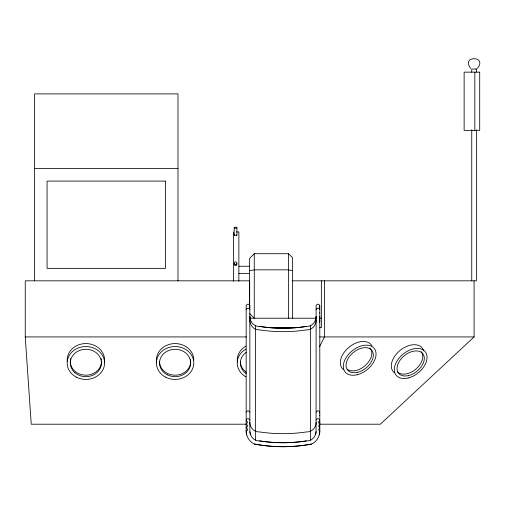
<?xml version="1.0" encoding="UTF-8"?>
<svg xmlns="http://www.w3.org/2000/svg" width="505" height="505" viewBox="0 0 505 505"><rect width="100%" height="100%" fill="white"/><g stroke="black" fill="none" stroke-linecap="round" stroke-linejoin="round"><path stroke-width="0.76" d="M249.849 316.187C249.697 321.483 253.952 326.912 259.633 326.426A152.011 151.595 0 0 0 306.39 326.432C310.48 326.722 314.047 323.97 315.385 320.252A11.167 11.135 0 0 0 316.067 317.304L316.117 316.193M316.117 319.905L316.067 320.991A11.078 10.839 0 0 1 315.385 323.875C314.028 327.556 310.423 330.194 306.39 329.904A152.661 149.366 0 0 1 259.633 329.904C255.599 330.182 251.957 327.575 250.587 323.882A11.034 10.794 0 0 1 249.899 320.991L249.849 319.905M316.067 431.788L316.117 305.519L317.197 304.357A1.856 1.85 0 0 1 318.718 304.357L319.798 305.519L319.798 430.771A15.687 15.586 0 0 1 319.229 434.931C318.144 438.858 315.385 442.342 311.648 444.047A154.953 153.943 0 0 1 254.375 444.047C250.625 442.361 247.835 438.883 246.743 434.944A15.447 15.447 0 0 1 246.169 430.771L246.169 305.519L247.248 304.357A1.856 1.85 0 0 1 248.769 304.357L249.849 305.519L249.849 430.677C249.697 435.966 253.952 441.402 259.633 440.916A151.45 150.465 0 0 0 306.39 440.916C311.629 441.364 315.713 436.68 316.067 431.788A11.11 11.11 0 0 1 315.385 434.742M316.117 422.231L316.067 423.291A11.028 10.51 0 0 1 315.385 426.087C313.996 429.73 310.36 432.23 306.39 431.945A153.053 145.876 0 0 1 259.633 431.952C255.663 432.217 251.989 429.749 250.587 426.094A10.984 10.466 0 0 1 249.899 423.291L249.849 422.231M246.169 420.002L247.248 418.841A1.85 1.837 0 0 1 248.769 418.841L249.849 420.002M316.117 420.002L317.197 418.841A1.85 1.837 0 0 1 318.718 418.841L319.798 420.002M319.52 346.784L324.475 336.93L324.475 280.824M246.169 309.477L247.248 308.34A1.862 1.818 0 0 1 248.769 308.34L249.786 309.344M316.117 309.477L317.197 308.34A1.862 1.818 0 0 1 318.718 308.34L319.734 309.344M246.169 412.105L247.248 411.001A1.868 1.78 0 0 1 248.769 411.001L249.849 412.105M316.117 412.105L317.197 411.001A1.868 1.78 0 0 1 318.718 411.001L319.798 412.105M292.635 318.232L292.635 257.866L288.5 253.712L254.261 253.712L249.621 258.383L249.621 305.02M474.088 280.824L474.088 336.93L380.341 424.206L319.084 424.206M477.408 68.465C487.887 55.455 460.289 55.455 470.774 68.465M471.752 72.19L471.752 69.04L473.488 69.04L476.43 69.04L476.43 72.19M249.621 270.762L254.261 269.84L288.5 269.84L292.635 270.661M246.169 428.461C248.024 427.918 248.024 431.32 246.169 430.771A15.642 15.541 0 0 0 246.743 434.944M319.482 306.497L319.798 306.453M246.169 423.594C247.759 423.6 247.759 420.93 246.169 420.936M319.798 420.936C318.207 420.93 318.207 423.6 319.798 423.594M319.798 424.882C318.415 424.875 318.415 427.192 319.798 427.186M319.798 428.385C318.371 428.379 318.371 430.778 319.798 430.771A15.491 15.491 0 0 1 319.229 434.931M319.482 413.033L319.798 412.989M246.169 424.692C248.031 424.269 248.031 427.602 246.169 427.186M475.855 69.052L476.423 69.046M34.599 168.619L177.981 168.619M236.561 231.94L238.865 231.94L238.865 281.272M238.865 266.255L249.621 266.255M238.865 273.426L249.621 273.426M292.193 280.824L476.43 280.824L476.43 129.665M249.672 318.232L316.635 318.232M319.785 318.232L321.357 318.232M267.789 327.581L298.512 327.581M319.785 327.581L321.357 327.581L321.357 280.824M249.672 304.982L249.672 280.824L25.25 280.824L25.25 336.93L246.522 336.93M319.753 336.93L474.088 336.93M245.986 424.206L31.241 424.206L25.25 336.93M319.482 415.463L319.798 415.508M319.514 422.287L319.798 422.325A15.365 14.645 0 0 1 319.545 424.976M319.482 312.936L319.798 312.98M319.514 319.955L319.798 320A15.44 15.106 0 0 1 319.545 322.727M319.482 309.06L319.798 309.104M319.514 316.25L319.798 316.288A15.573 15.529 0 0 1 319.545 319.091M249.621 313.586L254.261 318.232L254.261 253.712M474.82 72.152L474.82 130.404M471.752 129.665L471.752 280.824M319.614 305.146L319.614 309.117M310.543 325.719L310.543 440.202M288.5 253.712L288.5 318.232M255.473 325.719L255.473 440.202M249.666 305.146L249.666 309.117M236.902 227.704A1.345 0.511 0 0 1 234.857 228.127A1.345 0.511 0 0 1 234.92 227.237A1.345 0.511 0 0 1 236.902 227.704L236.902 235.16M234.213 227.679L234.213 235.128M233.487 231.94L233.487 281.272M177.981 280.824L177.981 93.886L34.599 93.886L34.599 280.824M236.536 263.351A1.345 1.332 0 0 1 236.485 265.239A1.345 1.332 0 0 1 234.585 265.182A1.345 1.332 0 0 1 234.636 263.301M236.536 234.787A1.345 0.511 0 0 1 236.485 235.513A1.345 0.511 0 0 1 234.585 235.494A1.345 0.511 0 0 1 234.636 234.768M311.648 444.047A155.938 155.938 0 0 1 254.375 444.047M306.39 440.916A152.428 152.428 0 0 1 259.633 440.916M250.587 434.748A11.066 11.066 0 0 1 249.899 431.794M316.067 317.304A11.11 11.11 0 0 1 315.385 320.252M306.39 326.432A152.428 152.428 0 0 1 259.633 326.432M250.587 320.258A11.066 11.066 0 0 1 249.899 317.304M67.247 361.435A18.704 16.431 0 0 1 86.286 343.57A18.704 16.431 0 0 1 104.415 362.148M101.461 361.492A15.586 13.698 0 0 1 85.875 375.183A15.586 13.698 0 0 1 70.29 361.492M70.315 360.778A15.586 13.698 0 0 1 70.631 358.638M101.12 358.638A15.586 13.698 0 0 1 101.372 360.059M156.683 362.861A18.704 16.431 0 0 1 173.468 343.634A18.704 16.431 0 0 1 193.8 360.002M190.492 359.345A15.586 13.698 0 0 1 176.321 375.146A15.586 13.698 0 0 1 159.511 361.492M237.4 362.148A18.704 16.431 0 0 1 245.897 346.14M245.897 376.844A18.704 16.431 0 0 1 245.897 349.113M246.137 373.618A15.586 13.698 0 0 1 246.137 352.338M246.137 372.135A15.586 13.698 0 0 1 240.361 361.492M343.438 369.565A18.704 12.051 -39.2 0 1 348.86 347.352A18.704 12.051 -39.2 0 1 371.964 345.868M369.723 347.932A15.586 10.043 -39.2 0 1 365.847 364.995A15.586 10.043 -39.2 0 1 347.156 369.237M394.43 372.804A18.704 12.051 -39.2 0 1 401.002 349.687A18.704 12.051 -39.2 0 1 423.682 350.912M421.164 351.657A15.586 10.043 -39.2 0 1 415.691 369.25A15.586 10.043 -39.2 0 1 397.189 371.566M479.712 72.152L464.127 72.152L464.127 130.404L479.712 130.404L479.712 72.152M165.514 181.087L47.066 181.087L47.066 268.357L165.514 268.357L165.514 181.087M234.857 264.349A1.345 1.332 0 0 0 236.902 263.25A1.345 1.332 0 0 0 234.92 262.044A1.345 1.332 0 0 0 234.857 264.349M76.526 377.21A18.704 16.431 0 0 0 104.579 362.981A18.704 16.431 0 0 0 76.526 348.747A18.704 16.431 0 0 0 76.526 377.21M74.854 372.665A15.586 13.698 0 0 0 100.931 366.523A15.586 13.698 0 0 0 81.842 349.75A15.586 13.698 0 0 0 74.854 372.665M165.747 377.21A18.704 16.431 0 0 0 193.8 362.981A18.704 16.431 0 0 0 165.747 348.747A18.704 16.431 0 0 0 165.747 377.21M167.306 374.836A15.586 13.698 0 0 0 190.682 362.981A15.586 13.698 0 0 0 167.306 351.12A15.586 13.698 0 0 0 167.306 374.836M357.142 374.76A18.704 12.051 -39.2 0 0 374.975 349.567A18.704 12.051 -39.2 0 0 346.967 356.315A18.704 12.051 -39.2 0 0 357.142 374.76M357.565 372.337A15.586 10.043 -39.2 0 0 372.431 351.341A15.586 10.043 -39.2 0 0 349.088 356.966A15.586 10.043 -39.2 0 0 357.565 372.337M408.128 378.005A18.704 12.051 -39.2 0 0 425.967 352.812A18.704 12.051 -39.2 0 0 397.953 359.56A18.704 12.051 -39.2 0 0 408.128 378.005M408.558 375.581A15.586 10.043 -39.2 0 0 423.417 354.586A15.586 10.043 -39.2 0 0 400.074 360.21A15.586 10.043 -39.2 0 0 408.558 375.581"/></g></svg>
